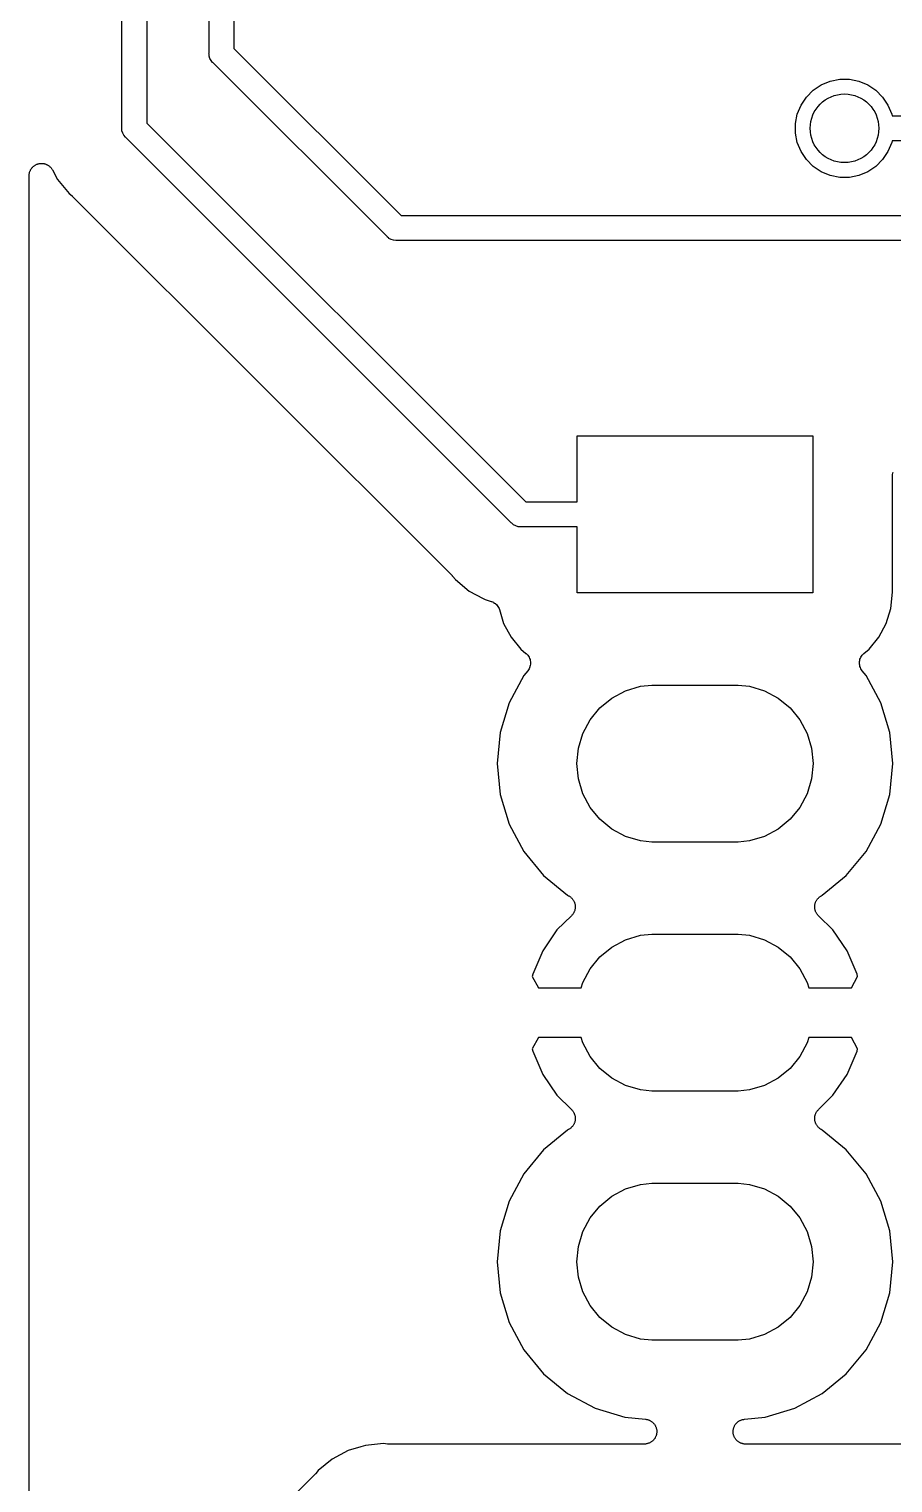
# Model space of a CAD drawing. Extents: x 2.36 to 5.74, y -5.58 to -1.66.
# Drawn here: x 2.358 to 2.704, y -4.489 to -3.905 of the extents above; entities that cross this region are included whole.
import ezdxf

# ---------------------------------------------------------------- set-up
doc = ezdxf.new("R2010")
doc.units = 0
doc.header["$MEASUREMENT"] = 0
doc.layers.add('BLACK', color=7, linetype='CONTINUOUS')

msp = doc.modelspace()

# ---------------------------------------------------------------- linework, layer by layer
at = {"layer": 'BLACK', "linetype": 'CONTINUOUS'}
for p, q in [((2.395, -3.94475), (2.395, -3.46525)), ((2.405, -3.46707), (2.405, -3.94293)), ((2.43, -3.91475), (2.43, -3.48525)), ((2.44, -3.48707), (2.44, -3.91293)), ((2.42998, -3.915), (2.43, -3.91475)), ((2.43, -3.91525), (2.42998, -3.915)), ((2.43007, -3.91598), (2.43, -3.91525)), ((2.43036, -3.91692), (2.43007, -3.91598)), ((2.44, -3.91293), (2.50707, -3.98)), ((2.43082, -3.91779), (2.43036, -3.91692)), ((2.43145, -3.91855), (2.43082, -3.91779)), ((2.43164, -3.91871), (2.43145, -3.91855)), ((2.50129, -3.98836), (2.43164, -3.91871)), ((2.67245, -3.92971), (2.67568, -3.92756)), ((2.67568, -3.92756), (2.67926, -3.92607)), ((2.67926, -3.92607), (2.68306, -3.92531)), ((2.68306, -3.92531), (2.68694, -3.92531)), ((2.68694, -3.92531), (2.69074, -3.92607)), ((2.69074, -3.92607), (2.69432, -3.92756)), ((2.69432, -3.92756), (2.69755, -3.92971)), ((2.66756, -3.93568), (2.66971, -3.93245)), ((2.66971, -3.93245), (2.67245, -3.92971)), ((2.69755, -3.92971), (2.70029, -3.93245)), ((2.70029, -3.93245), (2.70244, -3.93568)), ((2.66531, -3.94306), (2.66607, -3.93926)), ((2.66607, -3.93926), (2.66756, -3.93568)), ((2.70244, -3.93568), (2.70393, -3.93926)), ((2.70393, -3.93926), (2.70408, -3.94)), ((2.39498, -3.945), (2.395, -3.94475)), ((2.39506, -3.94588), (2.39498, -3.945)), ((2.405, -3.94293), (2.55707, -4.095)), ((2.66531, -3.94694), (2.66531, -3.94306)), ((2.70408, -3.94), (3.06293, -3.94)), ((2.39507, -3.94598), (2.39506, -3.94588)), ((2.39536, -3.94692), (2.39507, -3.94598)), ((2.39582, -3.94779), (2.39536, -3.94692)), ((2.39645, -3.94855), (2.39582, -3.94779)), ((2.39664, -3.94871), (2.39645, -3.94855)), ((2.55129, -4.10336), (2.39664, -3.94871)), ((2.66607, -3.95074), (2.66531, -3.94694)), ((2.66756, -3.95432), (2.66607, -3.95074)), ((2.70393, -3.95074), (2.70244, -3.95432)), ((2.70408, -3.95), (2.70393, -3.95074)), ((3.06475, -3.95), (2.70408, -3.95)), ((2.66971, -3.95755), (2.66756, -3.95432)), ((2.70244, -3.95432), (2.70029, -3.95755)), ((2.35798, -3.96282), (2.35803, -3.96259)), ((2.35803, -3.96259), (2.35812, -3.96236)), ((2.35812, -3.96236), (2.3582, -3.96212)), ((2.3582, -3.96212), (2.35831, -3.96191)), ((2.35831, -3.96191), (2.35841, -3.96169)), ((2.35841, -3.96169), (2.35855, -3.96148)), ((2.35855, -3.96148), (2.35867, -3.96127)), ((2.35867, -3.96127), (2.35882, -3.96108)), ((2.35882, -3.96108), (2.35896, -3.96089)), ((2.35896, -3.96089), (2.35914, -3.96071)), ((2.35914, -3.96071), (2.3593, -3.96052)), ((2.3593, -3.96052), (2.35948, -3.96037)), ((2.35948, -3.96037), (2.35965, -3.9602)), ((2.35965, -3.9602), (2.35986, -3.96006)), ((2.35986, -3.96006), (2.36006, -3.95991)), ((2.36006, -3.95991), (2.36027, -3.9598)), ((2.36027, -3.9598), (2.36047, -3.95966)), ((2.36047, -3.95966), (2.3607, -3.95957)), ((2.3607, -3.95957), (2.36092, -3.95945)), ((2.36092, -3.95945), (2.36115, -3.95939)), ((2.36115, -3.95939), (2.36137, -3.9593)), ((2.36137, -3.9593), (2.36162, -3.95925)), ((2.36162, -3.95925), (2.36186, -3.95918)), ((2.36186, -3.95918), (2.3621, -3.95916)), ((2.3621, -3.95916), (2.36233, -3.95911)), ((2.36233, -3.95911), (2.36258, -3.95911)), ((2.36258, -3.95911), (2.36283, -3.95909)), ((2.36283, -3.95909), (2.36307, -3.95912)), ((2.36307, -3.95912), (2.36331, -3.95912)), ((2.36331, -3.95912), (2.36355, -3.95917)), ((2.36355, -3.95917), (2.3638, -3.95919)), ((2.3638, -3.95919), (2.36403, -3.95926)), ((2.36403, -3.95926), (2.36426, -3.95931)), ((2.36426, -3.95931), (2.36449, -3.95941)), ((2.36449, -3.95941), (2.36473, -3.95948)), ((2.36473, -3.95948), (2.36494, -3.9596)), ((2.36494, -3.9596), (2.36516, -3.95969)), ((2.36516, -3.95969), (2.36537, -3.95983)), ((2.36537, -3.95983), (2.36559, -3.95995)), ((2.36559, -3.95995), (2.36578, -3.9601)), ((2.36578, -3.9601), (2.36597, -3.96023)), ((2.36597, -3.96023), (2.36615, -3.96041)), ((2.36615, -3.96041), (2.36634, -3.96057)), ((2.36634, -3.96057), (2.36649, -3.96075)), ((2.36649, -3.96075), (2.36666, -3.96092)), ((2.36666, -3.96092), (2.3668, -3.96113)), ((2.3668, -3.96113), (2.36696, -3.96132)), ((2.36696, -3.96132), (2.36707, -3.96154)), ((2.36707, -3.96154), (2.3672, -3.96173)), ((2.3672, -3.96173), (2.36924, -3.96555)), ((2.67245, -3.96029), (2.66971, -3.95755)), ((2.67568, -3.96244), (2.67245, -3.96029)), ((2.67926, -3.96393), (2.67568, -3.96244)), ((2.69432, -3.96244), (2.69074, -3.96393)), ((2.69755, -3.96029), (2.69432, -3.96244)), ((2.70029, -3.95755), (2.69755, -3.96029)), ((2.3578, -3.96402), (2.35782, -3.96378)), ((2.3578, -3.96409), (2.3578, -3.96402)), ((2.3578, -4.58808), (2.3578, -3.96409)), ((2.35782, -3.96378), (2.35783, -3.96354)), ((2.35783, -3.96354), (2.35788, -3.9633)), ((2.35788, -3.9633), (2.3579, -3.96305)), ((2.3579, -3.96305), (2.35798, -3.96282)), ((2.36924, -3.96555), (2.37384, -3.97116)), ((2.68306, -3.96469), (2.67926, -3.96393)), ((2.68694, -3.96469), (2.68306, -3.96469)), ((2.69074, -3.96393), (2.68694, -3.96469)), ((2.37384, -3.97116), (2.37506, -3.97215)), ((2.37506, -3.97215), (2.37511, -3.9722)), ((2.37511, -3.9722), (2.37526, -3.97235)), ((2.37526, -3.97235), (2.37542, -3.97248)), ((2.37542, -3.97248), (2.52752, -4.12458)), ((2.50707, -3.98), (3.25975, -3.98)), ((2.50145, -3.98855), (2.50129, -3.98836)), ((2.50214, -3.98912), (2.50145, -3.98855)), ((2.50221, -3.98918), (2.50214, -3.98912)), ((2.50308, -3.98964), (2.50221, -3.98918)), ((2.50402, -3.98993), (2.50308, -3.98964)), ((2.505, -3.99002), (2.50402, -3.98993)), ((2.50525, -3.99), (2.505, -3.99002)), ((3.25793, -3.99), (2.50525, -3.99)), ((2.57776, -4.095), (2.57776, -4.0685)), ((2.57776, -4.0685), (2.67224, -4.0685)), ((2.67224, -4.0685), (2.67224, -4.1315)), ((2.70423, -4.0844), (2.70429, -4.08393)), ((2.70423, -4.08443), (2.70423, -4.0844)), ((2.70423, -4.08447), (2.70423, -4.08443)), ((2.70423, -4.08443), (2.70423, -4.08443)), ((2.70423, -4.08443), (2.70423, -4.08443)), ((2.70423, -4.13125), (2.70423, -4.08447)), ((2.70429, -4.08393), (2.70434, -4.08346)), ((2.70434, -4.08343), (2.70449, -4.08298)), ((2.70434, -4.08344), (2.70434, -4.08343)), ((2.70434, -4.08346), (2.70434, -4.08344)), ((2.55707, -4.095), (2.57776, -4.095)), ((2.55145, -4.10355), (2.55129, -4.10336)), ((2.55208, -4.10407), (2.55145, -4.10355)), ((2.55221, -4.10418), (2.55208, -4.10407)), ((2.55308, -4.10464), (2.55221, -4.10418)), ((2.55402, -4.10493), (2.55308, -4.10464)), ((2.555, -4.10502), (2.55402, -4.10493)), ((2.55525, -4.105), (2.555, -4.10502)), ((2.57776, -4.105), (2.55525, -4.105)), ((2.57776, -4.1315), (2.57776, -4.105)), ((2.52752, -4.12458), (2.52757, -4.12463)), ((2.52757, -4.12463), (2.5277, -4.12479)), ((2.5277, -4.12479), (2.52785, -4.12494)), ((2.52785, -4.12494), (2.52884, -4.12616)), ((2.52884, -4.12616), (2.53445, -4.13076)), ((2.53445, -4.13076), (2.54, -4.13372)), ((2.67224, -4.1315), (2.57776, -4.1315)), ((2.70359, -4.13773), (2.70423, -4.13125)), ((2.54, -4.13372), (2.54, -4.13372)), ((2.54, -4.13372), (2.54085, -4.13417)), ((2.54085, -4.13417), (2.54322, -4.13489)), ((2.54322, -4.13489), (2.54324, -4.1349)), ((2.54324, -4.1349), (2.54324, -4.1349)), ((2.54324, -4.1349), (2.54324, -4.1349)), ((2.54324, -4.1349), (2.54329, -4.13492)), ((2.54329, -4.13492), (2.54372, -4.1351)), ((2.54372, -4.1351), (2.54414, -4.13528)), ((2.54414, -4.13528), (2.54416, -4.13529)), ((2.54416, -4.13529), (2.54419, -4.1353)), ((2.54419, -4.1353), (2.54457, -4.13556)), ((2.54457, -4.13556), (2.54495, -4.13582)), ((2.54495, -4.13582), (2.54497, -4.13584)), ((2.54497, -4.13584), (2.54499, -4.13585)), ((2.54499, -4.13585), (2.54531, -4.13618)), ((2.54531, -4.13618), (2.54564, -4.13651)), ((2.54564, -4.13651), (2.54565, -4.13653)), ((2.54565, -4.13653), (2.54567, -4.13655)), ((2.54567, -4.13655), (2.54592, -4.13694)), ((2.54592, -4.13694), (2.54618, -4.13733)), ((2.54618, -4.13733), (2.54619, -4.13735)), ((2.54619, -4.13735), (2.5462, -4.13737)), ((2.5462, -4.13737), (2.54638, -4.1378)), ((2.54638, -4.1378), (2.54656, -4.13823)), ((2.70178, -4.14373), (2.70359, -4.13773)), ((2.54656, -4.13823), (2.54822, -4.14373)), ((2.54822, -4.14373), (2.55118, -4.14925)), ((2.55118, -4.14925), (2.55515, -4.1541)), ((2.69485, -4.1541), (2.69882, -4.14925)), ((2.69882, -4.14925), (2.70178, -4.14373)), ((2.55515, -4.1541), (2.55719, -4.15577)), ((2.69281, -4.15577), (2.69485, -4.1541)), ((2.55719, -4.15577), (2.55721, -4.15579)), ((2.55721, -4.15579), (2.55721, -4.15579)), ((2.55721, -4.15579), (2.55722, -4.15579)), ((2.55722, -4.15579), (2.55724, -4.15581)), ((2.55724, -4.15581), (2.55757, -4.15615)), ((2.55757, -4.15615), (2.5579, -4.15648)), ((2.5579, -4.15648), (2.55791, -4.1565)), ((2.55791, -4.1565), (2.55792, -4.15651)), ((2.55792, -4.15651), (2.55818, -4.15691)), ((2.55818, -4.15691), (2.55844, -4.1573)), ((2.55844, -4.1573), (2.55844, -4.15732)), ((2.55844, -4.15732), (2.55845, -4.15733)), ((2.55845, -4.15733), (2.55863, -4.15777)), ((2.55879, -4.16113), (2.5586, -4.16156)), ((2.55863, -4.15777), (2.55881, -4.1582)), ((2.5588, -4.16109), (2.55879, -4.16111)), ((2.55879, -4.16111), (2.55879, -4.16113)), ((2.55889, -4.16063), (2.5588, -4.16109)), ((2.55881, -4.1582), (2.55881, -4.15822)), ((2.55881, -4.15822), (2.55882, -4.15824)), ((2.55882, -4.15824), (2.5589, -4.1587)), ((2.55899, -4.16017), (2.55889, -4.16063)), ((2.5589, -4.1587), (2.55899, -4.15916)), ((2.55899, -4.15916), (2.55899, -4.15918)), ((2.55899, -4.15918), (2.559, -4.1592)), ((2.559, -4.1592), (2.55899, -4.15967)), ((2.55899, -4.15967), (2.55899, -4.16014)), ((2.55899, -4.16014), (2.55899, -4.16015)), ((2.55899, -4.16015), (2.55899, -4.16017)), ((2.691, -4.16007), (2.69101, -4.1596)), ((2.69101, -4.16008), (2.691, -4.16007)), ((2.69101, -4.15909), (2.69111, -4.15863)), ((2.69101, -4.15911), (2.69101, -4.15909)), ((2.69101, -4.15913), (2.69101, -4.15911)), ((2.69101, -4.1596), (2.69101, -4.15913)), ((2.69101, -4.1601), (2.69101, -4.16008)), ((2.6911, -4.16056), (2.69101, -4.1601)), ((2.69118, -4.16103), (2.6911, -4.16056)), ((2.69111, -4.15863), (2.6912, -4.15817)), ((2.69119, -4.16104), (2.69118, -4.16103)), ((2.69119, -4.16106), (2.69119, -4.16104)), ((2.69137, -4.16149), (2.69119, -4.16106)), ((2.6912, -4.15817), (2.69121, -4.15815)), ((2.69121, -4.15814), (2.6914, -4.1577)), ((2.69121, -4.15815), (2.69121, -4.15814)), ((2.6914, -4.1577), (2.69158, -4.15727)), ((2.69158, -4.15727), (2.69159, -4.15725)), ((2.69159, -4.15725), (2.6916, -4.15724)), ((2.6916, -4.15724), (2.69186, -4.15685)), ((2.69186, -4.15685), (2.69212, -4.15646)), ((2.69212, -4.15646), (2.69213, -4.15645)), ((2.69213, -4.15645), (2.69214, -4.15643)), ((2.69214, -4.15643), (2.69248, -4.1561)), ((2.69248, -4.1561), (2.69281, -4.15577)), ((2.55636, -4.16466), (2.55048, -4.17566)), ((2.55788, -4.1628), (2.55636, -4.16466)), ((2.55814, -4.16241), (2.55788, -4.1628)), ((2.55841, -4.16202), (2.55814, -4.16241)), ((2.55842, -4.16199), (2.55841, -4.16201)), ((2.55841, -4.16201), (2.55841, -4.16202)), ((2.5586, -4.16156), (2.55842, -4.16199)), ((2.69154, -4.16193), (2.69137, -4.16149)), ((2.69155, -4.16195), (2.69154, -4.16193)), ((2.69156, -4.16196), (2.69155, -4.16195)), ((2.69182, -4.16235), (2.69156, -4.16196)), ((2.69208, -4.16275), (2.69182, -4.16235)), ((2.6921, -4.16278), (2.69208, -4.16275)), ((2.69212, -4.1628), (2.6921, -4.16278)), ((2.6921, -4.16278), (2.6921, -4.16278)), ((2.6921, -4.16278), (2.6921, -4.16278)), ((2.69364, -4.16466), (2.69212, -4.1628)), ((2.69952, -4.17566), (2.69364, -4.16466)), ((2.59167, -4.17369), (2.59714, -4.17076)), ((2.59714, -4.17076), (2.60308, -4.16896)), ((2.60308, -4.16896), (2.60771, -4.1685)), ((2.60771, -4.1685), (2.64229, -4.1685)), ((2.64229, -4.1685), (2.64692, -4.16896)), ((2.64692, -4.16896), (2.65286, -4.17076)), ((2.65286, -4.17076), (2.65833, -4.17369)), ((2.55048, -4.17566), (2.54686, -4.18759)), ((2.58294, -4.18242), (2.58687, -4.17762)), ((2.58687, -4.17762), (2.59167, -4.17369)), ((2.65833, -4.17369), (2.66313, -4.17762)), ((2.66313, -4.17762), (2.66706, -4.18242)), ((2.70314, -4.18759), (2.69952, -4.17566)), ((2.58001, -4.18789), (2.58294, -4.18242)), ((2.66706, -4.18242), (2.66999, -4.18789)), ((2.54686, -4.18759), (2.54564, -4.2)), ((2.57821, -4.19383), (2.58001, -4.18789)), ((2.66999, -4.18789), (2.67179, -4.19383)), ((2.70436, -4.2), (2.70314, -4.18759)), ((2.5776, -4.2), (2.57821, -4.19383)), ((2.67179, -4.19383), (2.6724, -4.2)), ((2.54564, -4.2), (2.54686, -4.21241)), ((2.57821, -4.20617), (2.5776, -4.2)), ((2.6724, -4.2), (2.67179, -4.20617)), ((2.70314, -4.21241), (2.70436, -4.2)), ((2.58001, -4.21211), (2.57821, -4.20617)), ((2.67179, -4.20617), (2.66999, -4.21211)), ((2.54686, -4.21241), (2.55048, -4.22434)), ((2.58294, -4.21758), (2.58001, -4.21211)), ((2.66999, -4.21211), (2.66706, -4.21758)), ((2.69952, -4.22434), (2.70314, -4.21241)), ((2.58687, -4.22238), (2.58294, -4.21758)), ((2.66706, -4.21758), (2.66313, -4.22238)), ((2.55048, -4.22434), (2.55636, -4.23534)), ((2.59167, -4.22631), (2.58687, -4.22238)), ((2.66313, -4.22238), (2.65833, -4.22631)), ((2.69364, -4.23534), (2.69952, -4.22434)), ((2.59714, -4.22924), (2.59167, -4.22631)), ((2.60308, -4.23104), (2.59714, -4.22924)), ((2.60771, -4.2315), (2.60308, -4.23104)), ((2.64692, -4.23104), (2.64229, -4.2315)), ((2.65286, -4.22924), (2.64692, -4.23104)), ((2.65833, -4.22631), (2.65286, -4.22924)), ((2.55636, -4.23534), (2.56427, -4.24498)), ((2.64229, -4.2315), (2.60771, -4.2315)), ((2.68573, -4.24498), (2.69364, -4.23534)), ((2.56427, -4.24498), (2.57391, -4.25289)), ((2.67609, -4.25289), (2.68573, -4.24498)), ((2.57391, -4.25289), (2.57431, -4.25311)), ((2.57431, -4.25311), (2.57438, -4.25314)), ((2.57438, -4.25314), (2.57459, -4.25329)), ((2.57459, -4.25329), (2.57481, -4.25341)), ((2.57481, -4.25341), (2.57499, -4.25356)), ((2.57499, -4.25356), (2.57518, -4.2537)), ((2.57518, -4.2537), (2.57536, -4.25388)), ((2.57536, -4.25388), (2.57555, -4.25404)), ((2.57555, -4.25404), (2.5757, -4.25423)), ((2.5757, -4.25423), (2.57586, -4.25439)), ((2.57586, -4.25439), (2.576, -4.25461)), ((2.67388, -4.25475), (2.67404, -4.25455)), ((2.67404, -4.25455), (2.67418, -4.25434)), ((2.67418, -4.25434), (2.67435, -4.25417)), ((2.67435, -4.25417), (2.6745, -4.25399)), ((2.6745, -4.25399), (2.67469, -4.25383)), ((2.67469, -4.25383), (2.67487, -4.25365)), ((2.67487, -4.25365), (2.67507, -4.25352)), ((2.67507, -4.25352), (2.67525, -4.25337)), ((2.67525, -4.25337), (2.67547, -4.25325)), ((2.67547, -4.25325), (2.67569, -4.25311)), ((2.67569, -4.25311), (2.67609, -4.25289)), ((2.57608, -4.26034), (2.57593, -4.26052)), ((2.576, -4.25461), (2.57616, -4.25481)), ((2.57621, -4.26012), (2.57608, -4.26034)), ((2.57616, -4.25481), (2.57627, -4.25502)), ((2.57635, -4.25991), (2.57621, -4.26012)), ((2.57627, -4.25502), (2.57639, -4.25521)), ((2.57644, -4.25969), (2.57635, -4.25991)), ((2.57639, -4.25521), (2.57649, -4.25545)), ((2.57655, -4.25949), (2.57644, -4.25969)), ((2.57649, -4.25545), (2.57661, -4.25568)), ((2.57663, -4.25924), (2.57655, -4.25949)), ((2.57661, -4.25568), (2.57667, -4.2559)), ((2.57673, -4.25901), (2.57663, -4.25924)), ((2.57667, -4.2559), (2.57676, -4.25612)), ((2.57678, -4.25878), (2.57673, -4.25901)), ((2.57676, -4.25612), (2.5768, -4.25637)), ((2.57685, -4.25856), (2.57678, -4.25878)), ((2.5768, -4.25637), (2.57687, -4.25661)), ((2.57688, -4.2583), (2.57685, -4.25856)), ((2.57687, -4.25661), (2.57689, -4.25685)), ((2.57693, -4.25805), (2.57688, -4.2583)), ((2.57689, -4.25685), (2.57694, -4.25708)), ((2.57696, -4.25759), (2.57693, -4.25782)), ((2.57693, -4.25782), (2.57693, -4.25805)), ((2.57694, -4.25708), (2.57694, -4.25733)), ((2.57694, -4.25733), (2.57696, -4.25759)), ((2.67304, -4.25752), (2.67307, -4.25726)), ((2.67307, -4.25775), (2.67304, -4.25752)), ((2.67306, -4.25798), (2.67307, -4.25775)), ((2.67311, -4.25823), (2.67306, -4.25798)), ((2.67307, -4.25701), (2.67312, -4.25678)), ((2.67307, -4.25726), (2.67307, -4.25701)), ((2.67314, -4.25849), (2.67311, -4.25823)), ((2.67312, -4.25678), (2.67314, -4.25654)), ((2.67314, -4.25654), (2.67321, -4.2563)), ((2.6732, -4.25871), (2.67314, -4.25849)), ((2.67325, -4.25894), (2.6732, -4.25871)), ((2.67321, -4.2563), (2.67326, -4.25605)), ((2.67334, -4.25918), (2.67325, -4.25894)), ((2.67326, -4.25605), (2.67335, -4.25583)), ((2.67342, -4.25942), (2.67334, -4.25918)), ((2.67335, -4.25583), (2.67342, -4.25561)), ((2.67342, -4.25561), (2.67354, -4.25539)), ((2.67353, -4.25963), (2.67342, -4.25942)), ((2.67362, -4.25984), (2.67353, -4.25963)), ((2.67354, -4.25539), (2.67364, -4.25515)), ((2.67376, -4.26006), (2.67362, -4.25984)), ((2.67364, -4.25515), (2.67377, -4.25496)), ((2.67388, -4.26028), (2.67376, -4.26006)), ((2.67377, -4.25496), (2.67388, -4.25475)), ((2.67402, -4.26046), (2.67388, -4.26028)), ((2.57546, -4.26109), (2.56962, -4.26681)), ((2.57562, -4.26089), (2.57546, -4.26109)), ((2.5758, -4.26071), (2.57562, -4.26089)), ((2.57593, -4.26052), (2.5758, -4.26071)), ((2.67415, -4.26066), (2.67402, -4.26046)), ((2.67433, -4.26084), (2.67415, -4.26066)), ((2.67449, -4.26104), (2.67433, -4.26084)), ((2.67454, -4.26109), (2.67449, -4.26104)), ((2.68038, -4.26681), (2.67454, -4.26109)), ((2.56962, -4.26681), (2.56391, -4.27518)), ((2.59167, -4.27369), (2.59714, -4.27076)), ((2.59714, -4.27076), (2.60308, -4.26896)), ((2.60308, -4.26896), (2.60771, -4.2685)), ((2.60771, -4.2685), (2.64229, -4.2685)), ((2.64229, -4.2685), (2.64692, -4.26896)), ((2.64692, -4.26896), (2.65286, -4.27076)), ((2.65286, -4.27076), (2.65833, -4.27369)), ((2.68609, -4.27518), (2.68038, -4.26681)), ((2.56391, -4.27518), (2.55993, -4.28451)), ((2.58294, -4.28242), (2.58687, -4.27762)), ((2.58687, -4.27762), (2.59167, -4.27369)), ((2.65833, -4.27369), (2.66313, -4.27762)), ((2.66313, -4.27762), (2.66706, -4.28242)), ((2.69007, -4.28451), (2.68609, -4.27518)), ((2.58001, -4.28789), (2.58294, -4.28242)), ((2.66706, -4.28242), (2.66999, -4.28789)), ((2.55993, -4.28451), (2.55973, -4.28548)), ((2.55973, -4.28548), (2.56221, -4.29)), ((2.57937, -4.29), (2.58001, -4.28789)), ((2.66999, -4.28789), (2.67063, -4.29)), ((2.68779, -4.29), (2.69027, -4.28548)), ((2.69027, -4.28548), (2.69007, -4.28451)), ((2.56221, -4.29), (2.57937, -4.29)), ((2.67063, -4.29), (2.68779, -4.29)), ((2.56221, -4.31), (2.55973, -4.31452)), ((2.57937, -4.31), (2.56221, -4.31)), ((2.58001, -4.31211), (2.57937, -4.31)), ((2.58294, -4.31758), (2.58001, -4.31211)), ((2.66999, -4.31211), (2.66706, -4.31758)), ((2.67063, -4.31), (2.66999, -4.31211)), ((2.68779, -4.31), (2.67063, -4.31)), ((2.69027, -4.31452), (2.68779, -4.31)), ((2.55973, -4.31452), (2.55993, -4.31549)), ((2.55993, -4.31549), (2.56391, -4.32482)), ((2.58687, -4.32238), (2.58294, -4.31758)), ((2.66706, -4.31758), (2.66313, -4.32238)), ((2.68609, -4.32482), (2.69007, -4.31549)), ((2.69007, -4.31549), (2.69027, -4.31452)), ((2.59167, -4.32631), (2.58687, -4.32238)), ((2.66313, -4.32238), (2.65833, -4.32631)), ((2.56391, -4.32482), (2.56962, -4.33319)), ((2.59714, -4.32924), (2.59167, -4.32631)), ((2.60308, -4.33104), (2.59714, -4.32924)), ((2.65286, -4.32924), (2.64692, -4.33104)), ((2.65833, -4.32631), (2.65286, -4.32924)), ((2.68038, -4.33319), (2.68609, -4.32482)), ((2.56962, -4.33319), (2.57546, -4.33891)), ((2.60771, -4.3315), (2.60308, -4.33104)), ((2.64229, -4.3315), (2.60771, -4.3315)), ((2.64692, -4.33104), (2.64229, -4.3315)), ((2.67454, -4.33891), (2.68038, -4.33319)), ((2.57546, -4.33891), (2.57551, -4.33896)), ((2.57551, -4.33896), (2.57567, -4.33916)), ((2.57567, -4.33916), (2.57585, -4.33934)), ((2.57585, -4.33934), (2.57598, -4.33954)), ((2.57598, -4.33954), (2.57612, -4.33972)), ((2.57612, -4.33972), (2.57624, -4.33994)), ((2.57624, -4.33994), (2.57638, -4.34016)), ((2.57638, -4.34016), (2.57647, -4.34037)), ((2.57647, -4.34037), (2.57658, -4.34058)), ((2.57658, -4.34058), (2.57666, -4.34082)), ((2.57666, -4.34082), (2.57675, -4.34106)), ((2.57675, -4.34106), (2.5768, -4.34129)), ((2.5768, -4.34129), (2.57686, -4.34151)), ((2.57686, -4.34151), (2.57689, -4.34177)), ((2.57689, -4.34177), (2.57694, -4.34202)), ((2.57694, -4.34202), (2.57693, -4.34225)), ((2.67307, -4.34195), (2.67312, -4.3417)), ((2.67307, -4.34218), (2.67307, -4.34195)), ((2.67312, -4.3417), (2.67315, -4.34144)), ((2.67315, -4.34144), (2.67322, -4.34122)), ((2.67322, -4.34122), (2.67327, -4.34099)), ((2.67327, -4.34099), (2.67337, -4.34076)), ((2.67337, -4.34076), (2.67345, -4.34051)), ((2.67345, -4.34051), (2.67356, -4.34031)), ((2.67356, -4.34031), (2.67365, -4.34009)), ((2.67365, -4.34009), (2.67379, -4.33988)), ((2.67379, -4.33988), (2.67392, -4.33966)), ((2.67392, -4.33966), (2.67407, -4.33948)), ((2.67407, -4.33948), (2.6742, -4.33929)), ((2.6742, -4.33929), (2.67438, -4.33911)), ((2.67438, -4.33911), (2.67454, -4.33891)), ((2.57391, -4.34711), (2.56427, -4.35502)), ((2.57431, -4.34689), (2.57391, -4.34711)), ((2.57453, -4.34675), (2.57431, -4.34689)), ((2.57475, -4.34663), (2.57453, -4.34675)), ((2.57493, -4.34648), (2.57475, -4.34663)), ((2.57513, -4.34635), (2.57493, -4.34648)), ((2.57531, -4.34617), (2.57513, -4.34635)), ((2.5755, -4.34601), (2.57531, -4.34617)), ((2.57565, -4.34583), (2.5755, -4.34601)), ((2.57582, -4.34566), (2.57565, -4.34583)), ((2.57596, -4.34545), (2.57582, -4.34566)), ((2.57612, -4.34525), (2.57596, -4.34545)), ((2.57623, -4.34504), (2.57612, -4.34525)), ((2.57636, -4.34485), (2.57623, -4.34504)), ((2.57646, -4.34461), (2.57636, -4.34485)), ((2.57658, -4.34439), (2.57646, -4.34461)), ((2.57665, -4.34417), (2.57658, -4.34439)), ((2.57674, -4.34395), (2.57665, -4.34417)), ((2.57679, -4.3437), (2.57674, -4.34395)), ((2.57686, -4.34346), (2.57679, -4.3437)), ((2.57688, -4.34322), (2.57686, -4.34346)), ((2.57693, -4.34299), (2.57688, -4.34322)), ((2.57693, -4.34225), (2.57696, -4.34248)), ((2.57696, -4.34248), (2.57693, -4.34274)), ((2.57693, -4.34274), (2.57693, -4.34299)), ((2.67304, -4.34241), (2.67307, -4.34218)), ((2.67306, -4.34267), (2.67304, -4.34241)), ((2.67306, -4.34292), (2.67306, -4.34267)), ((2.67311, -4.34315), (2.67306, -4.34292)), ((2.67313, -4.34339), (2.67311, -4.34315)), ((2.6732, -4.34363), (2.67313, -4.34339)), ((2.67324, -4.34388), (2.6732, -4.34363)), ((2.67333, -4.3441), (2.67324, -4.34388)), ((2.67339, -4.34432), (2.67333, -4.3441)), ((2.67351, -4.34455), (2.67339, -4.34432)), ((2.67361, -4.34479), (2.67351, -4.34455)), ((2.67373, -4.34498), (2.67361, -4.34479)), ((2.67384, -4.34519), (2.67373, -4.34498)), ((2.674, -4.34539), (2.67384, -4.34519)), ((2.67414, -4.34561), (2.674, -4.34539)), ((2.6743, -4.34577), (2.67414, -4.34561)), ((2.67445, -4.34596), (2.6743, -4.34577)), ((2.67464, -4.34612), (2.67445, -4.34596)), ((2.67482, -4.3463), (2.67464, -4.34612)), ((2.67501, -4.34644), (2.67482, -4.3463)), ((2.67519, -4.34659), (2.67501, -4.34644)), ((2.67541, -4.34671), (2.67519, -4.34659)), ((2.67562, -4.34686), (2.67541, -4.34671)), ((2.67569, -4.34689), (2.67562, -4.34686)), ((2.67609, -4.34711), (2.67569, -4.34689)), ((2.68573, -4.35502), (2.67609, -4.34711)), ((2.56427, -4.35502), (2.55636, -4.36466)), ((2.69364, -4.36466), (2.68573, -4.35502)), ((2.55636, -4.36466), (2.55048, -4.37566)), ((2.69952, -4.37566), (2.69364, -4.36466)), ((2.59167, -4.37369), (2.59714, -4.37076)), ((2.59714, -4.37076), (2.60308, -4.36896)), ((2.60308, -4.36896), (2.60771, -4.3685)), ((2.60771, -4.3685), (2.64229, -4.3685)), ((2.64229, -4.3685), (2.64692, -4.36896)), ((2.64692, -4.36896), (2.65286, -4.37076)), ((2.65286, -4.37076), (2.65833, -4.37369)), ((2.55048, -4.37566), (2.54686, -4.38759)), ((2.58687, -4.37762), (2.59167, -4.37369)), ((2.65833, -4.37369), (2.66313, -4.37762)), ((2.70314, -4.38759), (2.69952, -4.37566)), ((2.58001, -4.38789), (2.58294, -4.38242)), ((2.58294, -4.38242), (2.58687, -4.37762)), ((2.66313, -4.37762), (2.66706, -4.38242)), ((2.66706, -4.38242), (2.66999, -4.38789)), ((2.54686, -4.38759), (2.54564, -4.4)), ((2.57821, -4.39383), (2.58001, -4.38789)), ((2.66999, -4.38789), (2.67179, -4.39383)), ((2.70436, -4.4), (2.70314, -4.38759)), ((2.5776, -4.4), (2.57821, -4.39383)), ((2.67179, -4.39383), (2.6724, -4.4)), ((2.54564, -4.4), (2.54686, -4.41241)), ((2.57821, -4.40617), (2.5776, -4.4)), ((2.6724, -4.4), (2.67179, -4.40617)), ((2.70314, -4.41241), (2.70436, -4.4)), ((2.58001, -4.41211), (2.57821, -4.40617)), ((2.67179, -4.40617), (2.66999, -4.41211)), ((2.58294, -4.41758), (2.58001, -4.41211)), ((2.66999, -4.41211), (2.66706, -4.41758)), ((2.54686, -4.41241), (2.55048, -4.42434)), ((2.58687, -4.42238), (2.58294, -4.41758)), ((2.66706, -4.41758), (2.66313, -4.42238)), ((2.69952, -4.42434), (2.70314, -4.41241)), ((2.59167, -4.42631), (2.58687, -4.42238)), ((2.66313, -4.42238), (2.65833, -4.42631)), ((2.55048, -4.42434), (2.55636, -4.43534)), ((2.59714, -4.42924), (2.59167, -4.42631)), ((2.60308, -4.43104), (2.59714, -4.42924)), ((2.65286, -4.42924), (2.64692, -4.43104)), ((2.65833, -4.42631), (2.65286, -4.42924)), ((2.69364, -4.43534), (2.69952, -4.42434)), ((2.55636, -4.43534), (2.56427, -4.44498)), ((2.60771, -4.4315), (2.60308, -4.43104)), ((2.64229, -4.4315), (2.60771, -4.4315)), ((2.64692, -4.43104), (2.64229, -4.4315)), ((2.68573, -4.44498), (2.69364, -4.43534)), ((2.56427, -4.44498), (2.57391, -4.45289)), ((2.67609, -4.45289), (2.68573, -4.44498)), ((2.57391, -4.45289), (2.58491, -4.45877)), ((2.66509, -4.45877), (2.67609, -4.45289)), ((2.58491, -4.45877), (2.59684, -4.46239)), ((2.65316, -4.46239), (2.66509, -4.45877)), ((2.59684, -4.46239), (2.60519, -4.46321)), ((2.60519, -4.46321), (2.60526, -4.46322)), ((2.60526, -4.46322), (2.6055, -4.46327)), ((2.6055, -4.46327), (2.60574, -4.4633)), ((2.60574, -4.4633), (2.60597, -4.46337)), ((2.60597, -4.46337), (2.60621, -4.46342)), ((2.60621, -4.46342), (2.60644, -4.46352)), ((2.60644, -4.46352), (2.60667, -4.46359)), ((2.60667, -4.46359), (2.60688, -4.46371)), ((2.60688, -4.46371), (2.60711, -4.46381)), ((2.60711, -4.46381), (2.60731, -4.46395)), ((2.60731, -4.46395), (2.60752, -4.46406)), ((2.60752, -4.46406), (2.60771, -4.46422)), ((2.60771, -4.46422), (2.60791, -4.46436)), ((2.60791, -4.46436), (2.60808, -4.46453)), ((2.60808, -4.46453), (2.60827, -4.46469)), ((2.64162, -4.46483), (2.64178, -4.46464)), ((2.64178, -4.46464), (2.64197, -4.46449)), ((2.64197, -4.46449), (2.64214, -4.46432)), ((2.64214, -4.46432), (2.64235, -4.46418)), ((2.64235, -4.46418), (2.64254, -4.46402)), ((2.64254, -4.46402), (2.64275, -4.46391)), ((2.64275, -4.46391), (2.64295, -4.46378)), ((2.64295, -4.46378), (2.64318, -4.46368)), ((2.64318, -4.46368), (2.6434, -4.46357)), ((2.6434, -4.46357), (2.64363, -4.4635)), ((2.64363, -4.4635), (2.64386, -4.4634)), ((2.64386, -4.4634), (2.6441, -4.46336)), ((2.6441, -4.46336), (2.64433, -4.46328)), ((2.64433, -4.46328), (2.64457, -4.46326)), ((2.64457, -4.46326), (2.64481, -4.46321)), ((2.64481, -4.46321), (2.65316, -4.46239)), ((2.60827, -4.46469), (2.60842, -4.46488)), ((2.60842, -4.46488), (2.6086, -4.46506)), ((2.6086, -4.46506), (2.60873, -4.46526)), ((2.60873, -4.46526), (2.60888, -4.46545)), ((2.60888, -4.46545), (2.60899, -4.46567)), ((2.60899, -4.46567), (2.60913, -4.46587)), ((2.60919, -4.47034), (2.60909, -4.47057)), ((2.60913, -4.46587), (2.60922, -4.4661)), ((2.60931, -4.47013), (2.60919, -4.47034)), ((2.60922, -4.4661), (2.60933, -4.46632)), ((2.60938, -4.46989), (2.60931, -4.47013)), ((2.60933, -4.46632), (2.6094, -4.46655)), ((2.60947, -4.46967), (2.60938, -4.46989)), ((2.6094, -4.46655), (2.60949, -4.46678)), ((2.60952, -4.46943), (2.60947, -4.46967)), ((2.60949, -4.46678), (2.60954, -4.46702)), ((2.6096, -4.46919), (2.60952, -4.46943)), ((2.60954, -4.46702), (2.60961, -4.46725)), ((2.60962, -4.46895), (2.6096, -4.46919)), ((2.60961, -4.46725), (2.60963, -4.4675)), ((2.60967, -4.46871), (2.60962, -4.46895)), ((2.60963, -4.4675), (2.60968, -4.46774)), ((2.6097, -4.46822), (2.60967, -4.46847)), ((2.60967, -4.46847), (2.60967, -4.46871)), ((2.60968, -4.46774), (2.60968, -4.46798)), ((2.60968, -4.46798), (2.6097, -4.46822)), ((2.6403, -4.46815), (2.64033, -4.46791)), ((2.64032, -4.4684), (2.6403, -4.46815)), ((2.64032, -4.46864), (2.64032, -4.4684)), ((2.64037, -4.46888), (2.64032, -4.46864)), ((2.64033, -4.46767), (2.64038, -4.46743)), ((2.64033, -4.46791), (2.64033, -4.46767)), ((2.64039, -4.46913), (2.64037, -4.46888)), ((2.64038, -4.46743), (2.6404, -4.46718)), ((2.64046, -4.46936), (2.64039, -4.46913)), ((2.6404, -4.46718), (2.64048, -4.46695)), ((2.64051, -4.4696), (2.64046, -4.46936)), ((2.64048, -4.46695), (2.64053, -4.46671)), ((2.6406, -4.46983), (2.64051, -4.4696)), ((2.64053, -4.46671), (2.64062, -4.46649)), ((2.64067, -4.47006), (2.6406, -4.46983)), ((2.64062, -4.46649), (2.64069, -4.46625)), ((2.64078, -4.47028), (2.64067, -4.47006)), ((2.64069, -4.46625), (2.64081, -4.46604)), ((2.64087, -4.47051), (2.64078, -4.47028)), ((2.64081, -4.46604), (2.6409, -4.46581)), ((2.6409, -4.46581), (2.64104, -4.46561)), ((2.64104, -4.46561), (2.64116, -4.46539)), ((2.64116, -4.46539), (2.64131, -4.46521)), ((2.64131, -4.46521), (2.64145, -4.465)), ((2.64145, -4.465), (2.64162, -4.46483)), ((2.48584, -4.47583), (2.47945, -4.47924)), ((2.49086, -4.4743), (2.48584, -4.47583)), ((2.49278, -4.47372), (2.49086, -4.4743)), ((2.49086, -4.4743), (2.49086, -4.4743)), ((2.5, -4.47301), (2.49278, -4.47372)), ((2.50156, -4.47316), (2.5, -4.47301)), ((2.50177, -4.47316), (2.50156, -4.47316)), ((2.50198, -4.47319), (2.50177, -4.47316)), ((2.50205, -4.47319), (2.50198, -4.47319)), ((2.6047, -4.47319), (2.50205, -4.47319)), ((2.60494, -4.47317), (2.6047, -4.47319)), ((2.60518, -4.47317), (2.60494, -4.47317)), ((2.60542, -4.47312), (2.60518, -4.47317)), ((2.60567, -4.47309), (2.60542, -4.47312)), ((2.6059, -4.47302), (2.60567, -4.47309)), ((2.60614, -4.47298), (2.6059, -4.47302)), ((2.60637, -4.47288), (2.60614, -4.47298)), ((2.6066, -4.47281), (2.60637, -4.47288)), ((2.60682, -4.4727), (2.6066, -4.47281)), ((2.60704, -4.4726), (2.60682, -4.4727)), ((2.60725, -4.47247), (2.60704, -4.4726)), ((2.60746, -4.47235), (2.60725, -4.47247)), ((2.60765, -4.4722), (2.60746, -4.47235)), ((2.60786, -4.47207), (2.60765, -4.4722)), ((2.60803, -4.47189), (2.60786, -4.47207)), ((2.60822, -4.47174), (2.60803, -4.47189)), ((2.60838, -4.47155), (2.60822, -4.47174)), ((2.60855, -4.47138), (2.60838, -4.47155)), ((2.60869, -4.47117), (2.60855, -4.47138)), ((2.60884, -4.47098), (2.60869, -4.47117)), ((2.60896, -4.47077), (2.60884, -4.47098)), ((2.60909, -4.47057), (2.60896, -4.47077)), ((2.64101, -4.47071), (2.64087, -4.47051)), ((2.64112, -4.47093), (2.64101, -4.47071)), ((2.64127, -4.47112), (2.64112, -4.47093)), ((2.64141, -4.47132), (2.64127, -4.47112)), ((2.64158, -4.4715), (2.64141, -4.47132)), ((2.64173, -4.47169), (2.64158, -4.4715)), ((2.64192, -4.47185), (2.64173, -4.47169)), ((2.64209, -4.47202), (2.64192, -4.47185)), ((2.64229, -4.47216), (2.64209, -4.47202)), ((2.64248, -4.47231), (2.64229, -4.47216)), ((2.64269, -4.47243), (2.64248, -4.47231)), ((2.6429, -4.47257), (2.64269, -4.47243)), ((2.64312, -4.47267), (2.6429, -4.47257)), ((2.64333, -4.47278), (2.64312, -4.47267)), ((2.64357, -4.47286), (2.64333, -4.47278)), ((2.64379, -4.47296), (2.64357, -4.47286)), ((2.64403, -4.47301), (2.64379, -4.47296)), ((2.64426, -4.47308), (2.64403, -4.47301)), ((2.64451, -4.47311), (2.64426, -4.47308)), ((2.64475, -4.47316), (2.64451, -4.47311)), ((2.64499, -4.47316), (2.64475, -4.47316)), ((2.64523, -4.47319), (2.64499, -4.47316)), ((2.6453, -4.47319), (2.64523, -4.47319)), ((2.89282, -4.47319), (2.6453, -4.47319)), ((2.47945, -4.47924), (2.47384, -4.48384)), ((2.47252, -4.48542), (2.36633, -4.59161)), ((2.47265, -4.48526), (2.47252, -4.48542)), ((2.4728, -4.48511), (2.47265, -4.48526)), ((2.47285, -4.48506), (2.4728, -4.48511)), ((2.47384, -4.48384), (2.47285, -4.48506))]:
    msp.add_line(p, q, dxfattribs=at)
at = {"layer": 'BLACK'}
msp.add_circle((2.685, -3.945), 0.01378, dxfattribs=at)

doc.saveas('drawing.dxf')
